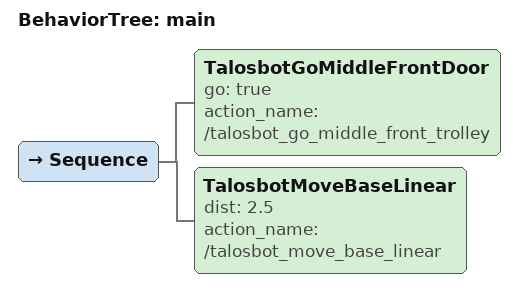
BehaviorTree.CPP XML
<?xml version="1.0" encoding="UTF-8"?>
<root BTCPP_format="4">
  <BehaviorTree ID="main">
    <Sequence>
      <TalosbotGoMiddleFrontDoor go="true"
                                 action_name="/talosbot_go_middle_front_trolley"/>
      <TalosbotMoveBaseLinear dist="2.5"
                              action_name="/talosbot_move_base_linear"/>
    </Sequence>
  </BehaviorTree>

</root>
